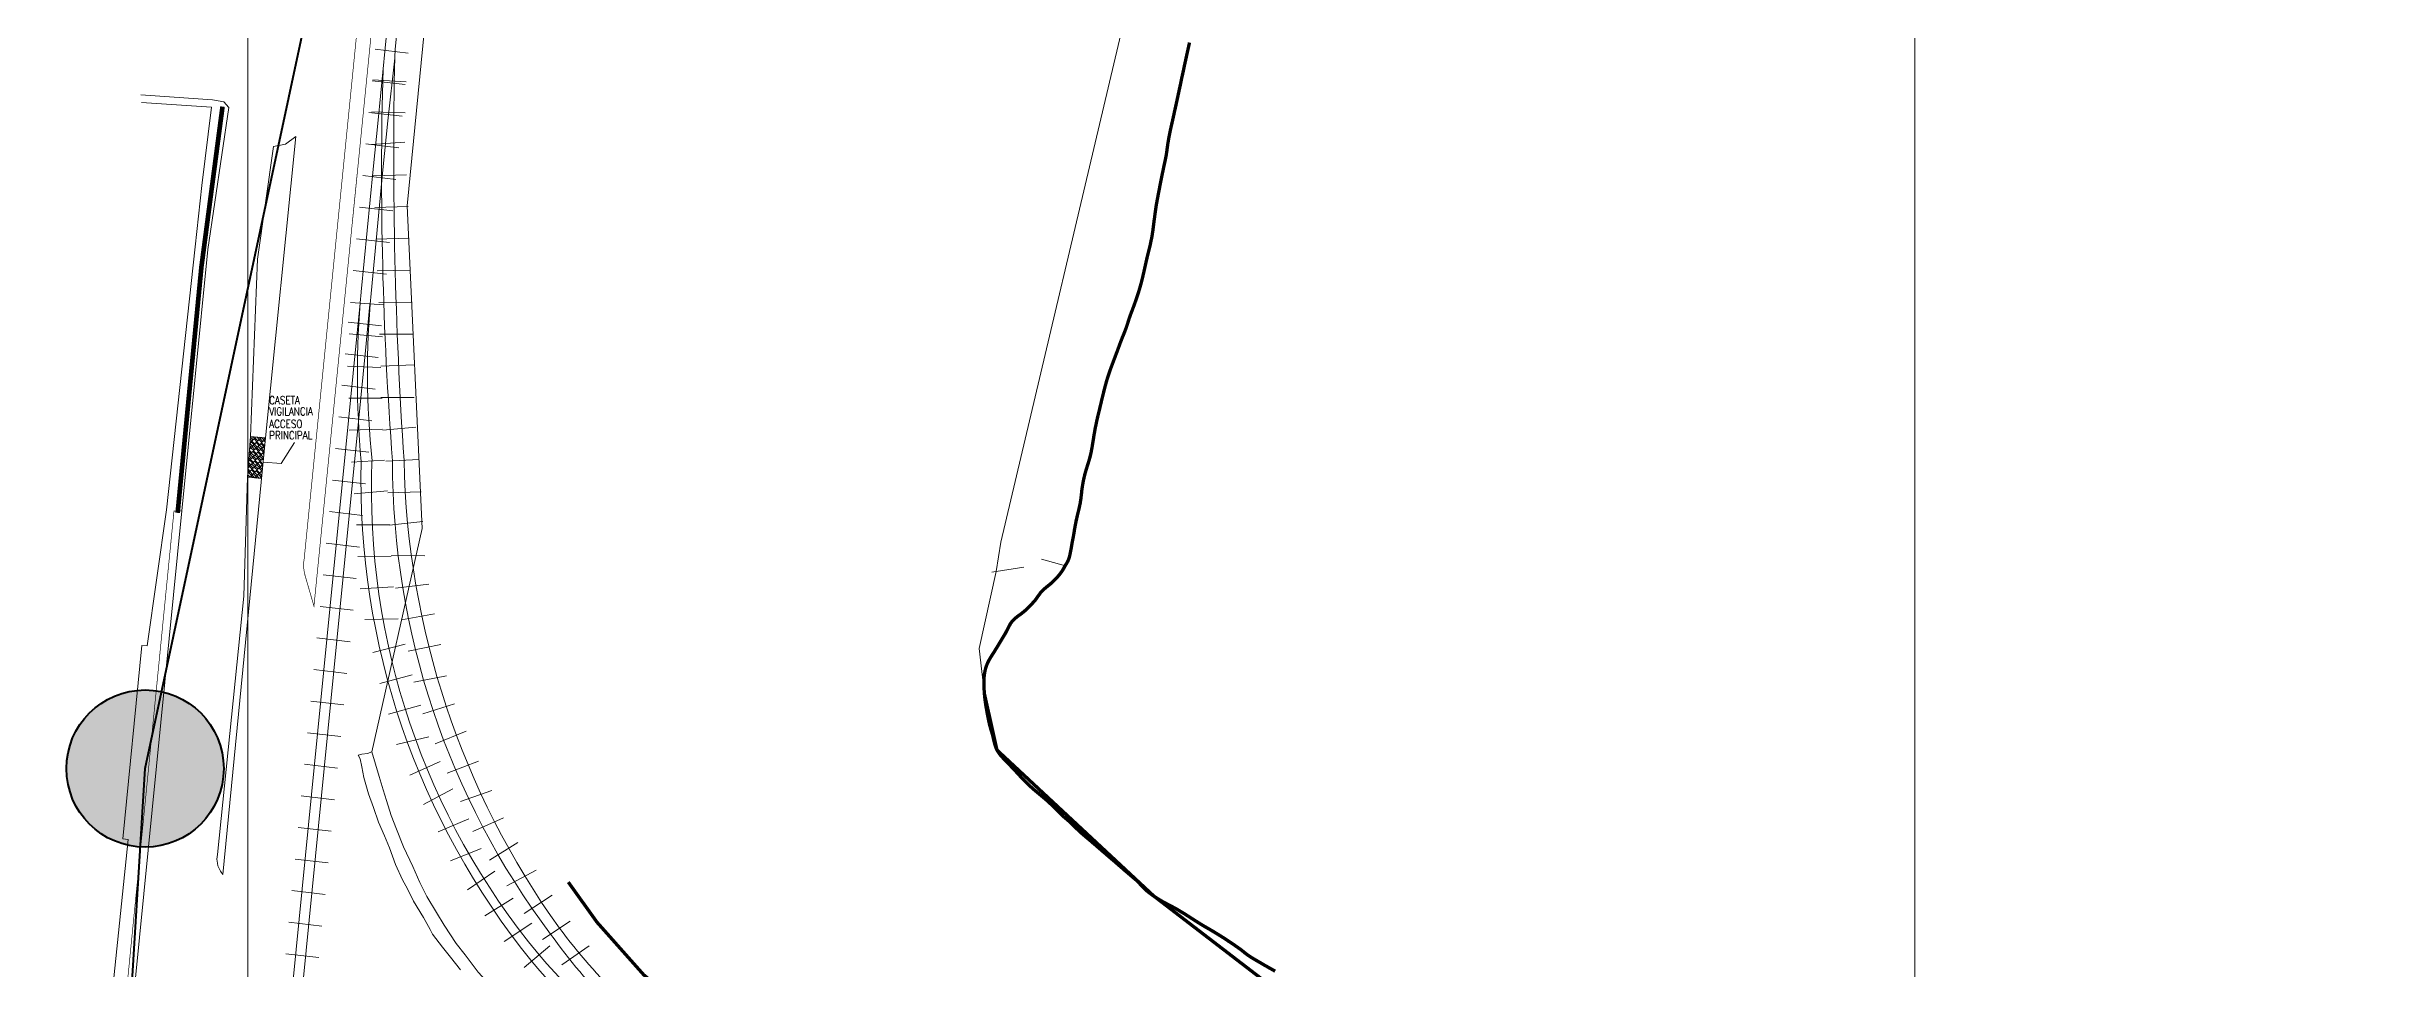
# Model space of a CAD drawing. Header units: millimetres. Extents: x 694000 to 697250, y 2830250 to 2835500.
# Drawn here: x 694719.8 to 695068.8, y 2831571.7 to 2831710 of the extents above; entities that cross this region are included whole.
import ezdxf

# ---------------------------------------------------------------- set-up
doc = ezdxf.new("R2010")
doc.units = ezdxf.units.MM
doc.header["$LTSCALE"] = 0.005
doc.linetypes.add('DIVIDE2', pattern=[0.625, 0.25, -0.125, 0, -0.125, 0, -0.125])
doc.layers.get('0').update_dxf_attribs({"lineweight": 9})
for name, color, linetype, lineweight in [('AGUA', 4, 'DIVIDE2', 0), ('EJE DE COORDENADAS', 8, 'Continuous', 9), ('FERROCARRIL', 44, 'Continuous', 0), ('INFRAESTRUCTURA1', 7, 'Continuous', 0), ('Puntos de Control', 6, 'Continuous', 0)]:
    doc.layers.add(name, color=color, linetype=linetype, lineweight=lineweight)
doc.styles.add('ROMANS', font='romans')

# ---------------------------------------------------------------- blocks, each defined once
blk = doc.blocks.new('VIGA')
at = {"layer": 'FERROCARRIL'}
blk.add_lwpolyline([(-0.06, -3.53), (0.02, 1.47)], dxfattribs=at)

msp = doc.modelspace()

# ---------------------------------------------------------------- hatches: boundary and pattern name
at = {"layer": 'INFRAESTRUCTURA1', "linetype": 'Continuous'}
h = msp.add_hatch(dxfattribs=at)
h.set_pattern_fill('AR-RSHKE', color=1, scale=0.05, angle=45, style=0)
h.set_pattern_definition([(45, (0, 0), (0.4772970773, 1.32582521472), [0.3, -0.25, 0.35, -0.15, 0.45, -0.2]), (45, (0.19445, 0.2298), (0.4772970773, 1.32582521472), [0.25, -0.95, 0.2, -0.3]), (45, (0.6629, 0.6099), (0.4772970773, 1.32582521472), [0.15, -1.55]), (135, (0, 0), (-0.724784450716, 0.12374368671), [0.575, -1.825]), (135, (0.21213, 0.21213), (-0.724784450716, 0.12374368671), [0.5625, -1.8375]), (135, (0.3889, 0.3889), (-0.724784450716, 0.12374368671), [0.525, -1.875]), (135, (0.6629, 0.6099), (-0.724784450716, 0.12374368671), [0.575, -1.825]), (135, (0.76898, 0.71595), (-0.724784450716, 0.12374368671), [0.575, -1.825]), (135, (1.06066, 1.06066), (-0.724784450716, 0.12374368671), [0.55, -1.85])])
h.paths.add_polyline_path([(694752.65, 2831651.27), (694750.38, 2831651.47), (694749.95, 2831645.38), (694752.06, 2831645.18)])
at = {"layer": 'Puntos de Control', "lineweight": 40}
h = msp.add_hatch(color=6, dxfattribs=at)
edge = h.paths.add_edge_path()
edge.add_arc((694734.59, 2831601.67), 11.79, 0, 360)

# ---------------------------------------------------------------- linework, layer by layer
msp.add_lwpolyline([(694756.97, 2831650.57), (694755, 2831647.4), (694752.33, 2831647.63)])
at = {"layer": 'AGUA', "const_width": 0.5, "elevation": 7.25}
msp.add_lwpolyline([(694904.05, 2831571.28), (694903.72, 2831571.47), (694903.4, 2831571.65), (694903.09, 2831571.82), (694902.8, 2831571.99), (694902.52, 2831572.14), (694902.27, 2831572.29), (694902.03, 2831572.43), (694901.8, 2831572.57), (694901.59, 2831572.69), (694901.39, 2831572.81), (694901.21, 2831572.91), (694901.03, 2831573.01), (694900.87, 2831573.11), (694900.72, 2831573.2), (694900.57, 2831573.29), (694900.43, 2831573.37), (694900.3, 2831573.46), (694900.17, 2831573.54), (694900.04, 2831573.63), (694899.91, 2831573.73), (694899.78, 2831573.83), (694899.64, 2831573.93), (694899.51, 2831574.03), (694899.38, 2831574.14), (694899.25, 2831574.24), (694899.12, 2831574.35), (694898.99, 2831574.45), (694898.86, 2831574.55), (694898.72, 2831574.65), (694898.58, 2831574.75), (694898.43, 2831574.86), (694898.26, 2831574.97), (694898.08, 2831575.1), (694897.89, 2831575.23), (694897.67, 2831575.38), (694897.42, 2831575.55), (694897.15, 2831575.72), (694896.87, 2831575.91), (694896.57, 2831576.11), (694896.27, 2831576.31), (694895.95, 2831576.51), (694895.63, 2831576.71), (694895.32, 2831576.9), (694895.01, 2831577.09), (694894.7, 2831577.28), (694894.4, 2831577.45), (694894.1, 2831577.63), (694893.81, 2831577.8), (694893.52, 2831577.96), (694893.24, 2831578.13), (694892.97, 2831578.29), (694892.7, 2831578.46), (694892.43, 2831578.63), (694892.17, 2831578.79), (694891.91, 2831578.96), (694891.65, 2831579.12), (694891.4, 2831579.28), (694891.15, 2831579.45), (694890.89, 2831579.61), (694890.64, 2831579.77), (694890.39, 2831579.93), (694890.13, 2831580.08), (694889.88, 2831580.23), (694889.63, 2831580.38), (694889.39, 2831580.53), (694889.14, 2831580.67), (694888.9, 2831580.8), (694888.66, 2831580.93), (694888.43, 2831581.06), (694888.2, 2831581.18), (694887.97, 2831581.29), (694887.75, 2831581.41), (694887.54, 2831581.52), (694887.33, 2831581.63), (694887.13, 2831581.74), (694886.93, 2831581.86), (694886.75, 2831581.97), (694886.56, 2831582.08), (694886.39, 2831582.19), (694886.22, 2831582.3), (694886.05, 2831582.42), (694885.88, 2831582.53), (694885.72, 2831582.64), (694885.56, 2831582.75), (694885.41, 2831582.87), (694885.25, 2831582.98), (694885.1, 2831583.1), (694884.95, 2831583.22), (694884.8, 2831583.34), (694884.66, 2831583.47), (694884.51, 2831583.6), (694884.37, 2831583.74), (694884.23, 2831583.89), (694884.09, 2831584.03), (694883.96, 2831584.18), (694883.82, 2831584.32), (694883.69, 2831584.47), (694883.56, 2831584.61), (694883.42, 2831584.74), (694883.29, 2831584.87), (694883.16, 2831584.99), (694883.02, 2831585.11), (694882.87, 2831585.23), (694882.72, 2831585.36), (694882.56, 2831585.49), (694882.39, 2831585.64), (694882.2, 2831585.8), (694882, 2831585.97), (694881.78, 2831586.16), (694881.55, 2831586.35), (694881.32, 2831586.56), (694881.08, 2831586.77), (694880.84, 2831586.98), (694880.59, 2831587.19), (694880.35, 2831587.4), (694880.12, 2831587.61), (694879.88, 2831587.81), (694879.65, 2831588), (694879.43, 2831588.2), (694879.2, 2831588.39), (694878.98, 2831588.58), (694878.75, 2831588.77), (694878.53, 2831588.97), (694878.3, 2831589.16), (694878.07, 2831589.36), (694877.84, 2831589.56), (694877.61, 2831589.76), (694877.38, 2831589.96), (694877.15, 2831590.16), (694876.92, 2831590.36), (694876.69, 2831590.55), (694876.47, 2831590.74), (694876.25, 2831590.93), (694876.04, 2831591.1), (694875.83, 2831591.28), (694875.63, 2831591.45), (694875.44, 2831591.61), (694875.26, 2831591.76), (694875.09, 2831591.91), (694874.93, 2831592.05), (694874.78, 2831592.19), (694874.64, 2831592.32), (694874.51, 2831592.44), (694874.38, 2831592.57), (694874.25, 2831592.69), (694874.13, 2831592.81), (694874, 2831592.94), (694873.87, 2831593.07), (694873.74, 2831593.2), (694873.6, 2831593.33), (694873.47, 2831593.45), (694873.34, 2831593.58), (694873.2, 2831593.7), (694873.08, 2831593.82), (694872.95, 2831593.93), (694872.84, 2831594.03), (694872.72, 2831594.13), (694872.61, 2831594.22), (694872.49, 2831594.32), (694872.37, 2831594.42), (694872.25, 2831594.53), (694872.11, 2831594.66), (694871.97, 2831594.79), (694871.81, 2831594.95), (694871.64, 2831595.12), (694871.46, 2831595.3), (694871.27, 2831595.49), (694871.07, 2831595.69), (694870.87, 2831595.89), (694870.67, 2831596.1), (694870.46, 2831596.3), (694870.25, 2831596.49), (694870.05, 2831596.68), (694869.84, 2831596.87), (694869.63, 2831597.05), (694869.42, 2831597.23), (694869.22, 2831597.4), (694869.01, 2831597.57), (694868.81, 2831597.74), (694868.6, 2831597.91), (694868.4, 2831598.08), (694868.2, 2831598.25), (694868, 2831598.42), (694867.79, 2831598.59), (694867.59, 2831598.77), (694867.38, 2831598.96), (694867.18, 2831599.15), (694866.97, 2831599.35), (694866.76, 2831599.56), (694866.55, 2831599.77), (694866.34, 2831599.98), (694866.14, 2831600.19), (694865.94, 2831600.4), (694865.74, 2831600.61), (694865.56, 2831600.8), (694865.39, 2831600.99), (694865.22, 2831601.18), (694865.06, 2831601.35), (694864.9, 2831601.52), (694864.74, 2831601.69), (694864.58, 2831601.86), (694864.42, 2831602.03), (694864.26, 2831602.2), (694864.09, 2831602.38), (694863.92, 2831602.55), (694863.74, 2831602.73), (694863.57, 2831602.91), (694863.39, 2831603.09), (694863.23, 2831603.27), (694863.07, 2831603.44), (694862.92, 2831603.61), (694862.78, 2831603.78), (694862.66, 2831603.95), (694862.55, 2831604.11), (694862.44, 2831604.28), (694862.35, 2831604.45), (694862.26, 2831604.62), (694862.18, 2831604.8), (694862.11, 2831604.99), (694862.05, 2831605.19), (694861.99, 2831605.4), (694861.93, 2831605.61), (694861.88, 2831605.83), (694861.83, 2831606.04), (694861.78, 2831606.26), (694861.73, 2831606.47), (694861.68, 2831606.67), (694861.63, 2831606.87), (694861.57, 2831607.06), (694861.52, 2831607.25), (694861.46, 2831607.43), (694861.4, 2831607.62), (694861.35, 2831607.82), (694861.29, 2831608.03), (694861.23, 2831608.24), (694861.18, 2831608.48), (694861.12, 2831608.72), (694861.07, 2831608.98), (694861.01, 2831609.24), (694860.96, 2831609.5), (694860.91, 2831609.77), (694860.86, 2831610.04), (694860.81, 2831610.3), (694860.77, 2831610.56), (694860.72, 2831610.81), (694860.68, 2831611.06), (694860.64, 2831611.31), (694860.61, 2831611.55), (694860.57, 2831611.79), (694860.54, 2831612.03), (694860.51, 2831612.28), (694860.49, 2831612.52), (694860.46, 2831612.76), (694860.44, 2831613.01), (694860.43, 2831613.25), (694860.41, 2831613.49), (694860.4, 2831613.72), (694860.39, 2831613.95), (694860.38, 2831614.17), (694860.38, 2831614.38), (694860.38, 2831614.59), (694860.38, 2831614.79), (694860.39, 2831614.98), (694860.4, 2831615.18), (694860.41, 2831615.37), (694860.43, 2831615.57), (694860.45, 2831615.77), (694860.48, 2831615.97), (694860.52, 2831616.17), (694860.56, 2831616.38), (694860.61, 2831616.59), (694860.67, 2831616.81), (694860.74, 2831617.02), (694860.82, 2831617.24), (694860.91, 2831617.45), (694861.01, 2831617.67), (694861.12, 2831617.88), (694861.24, 2831618.1), (694861.38, 2831618.32), (694861.51, 2831618.54), (694861.66, 2831618.77), (694861.81, 2831619), (694861.96, 2831619.24), (694862.11, 2831619.49), (694862.27, 2831619.74), (694862.42, 2831619.99), (694862.57, 2831620.24), (694862.72, 2831620.49), (694862.86, 2831620.72), (694862.99, 2831620.95), (694863.12, 2831621.16), (694863.24, 2831621.35), (694863.34, 2831621.53), (694863.44, 2831621.69), (694863.54, 2831621.85), (694863.63, 2831622), (694863.71, 2831622.16), (694863.79, 2831622.31), (694863.88, 2831622.47), (694863.96, 2831622.63), (694864.04, 2831622.81), (694864.13, 2831622.98), (694864.23, 2831623.16), (694864.33, 2831623.35), (694864.45, 2831623.53), (694864.58, 2831623.7), (694864.72, 2831623.87), (694864.89, 2831624.04), (694865.07, 2831624.2), (694865.26, 2831624.36), (694865.45, 2831624.51), (694865.65, 2831624.66), (694865.86, 2831624.8), (694866.05, 2831624.95), (694866.24, 2831625.1), (694866.43, 2831625.25), (694866.6, 2831625.4), (694866.76, 2831625.55), (694866.91, 2831625.69), (694867.05, 2831625.84), (694867.18, 2831625.97), (694867.31, 2831626.1), (694867.42, 2831626.22), (694867.53, 2831626.33), (694867.63, 2831626.43), (694867.72, 2831626.53), (694867.81, 2831626.63), (694867.9, 2831626.72), (694867.99, 2831626.83), (694868.08, 2831626.94), (694868.17, 2831627.06), (694868.27, 2831627.2), (694868.37, 2831627.35), (694868.48, 2831627.5), (694868.6, 2831627.67), (694868.72, 2831627.83), (694868.84, 2831628), (694868.98, 2831628.16), (694869.12, 2831628.32), (694869.27, 2831628.46), (694869.42, 2831628.61), (694869.59, 2831628.74), (694869.75, 2831628.88), (694869.93, 2831629.02), (694870.1, 2831629.16), (694870.29, 2831629.31), (694870.47, 2831629.47), (694870.66, 2831629.65), (694870.85, 2831629.83), (694871.04, 2831630.01), (694871.22, 2831630.2), (694871.4, 2831630.4), (694871.57, 2831630.59), (694871.72, 2831630.77), (694871.86, 2831630.95), (694871.98, 2831631.12), (694872.09, 2831631.28), (694872.19, 2831631.43), (694872.27, 2831631.57), (694872.35, 2831631.7), (694872.42, 2831631.83), (694872.49, 2831631.96), (694872.56, 2831632.08), (694872.63, 2831632.2), (694872.7, 2831632.31), (694872.77, 2831632.43), (694872.84, 2831632.55), (694872.91, 2831632.68), (694872.98, 2831632.81), (694873.05, 2831632.96), (694873.11, 2831633.12), (694873.16, 2831633.29), (694873.21, 2831633.47), (694873.26, 2831633.67), (694873.31, 2831633.88), (694873.35, 2831634.09), (694873.39, 2831634.32), (694873.44, 2831634.55), (694873.48, 2831634.79), (694873.52, 2831635.03), (694873.57, 2831635.28), (694873.61, 2831635.53), (694873.66, 2831635.78), (694873.71, 2831636.03), (694873.75, 2831636.27), (694873.8, 2831636.52), (694873.84, 2831636.75), (694873.88, 2831636.99), (694873.92, 2831637.21), (694873.95, 2831637.43), (694873.99, 2831637.64), (694874.03, 2831637.85), (694874.06, 2831638.06), (694874.1, 2831638.26), (694874.14, 2831638.45), (694874.18, 2831638.65), (694874.21, 2831638.84), (694874.26, 2831639.03), (694874.3, 2831639.22), (694874.34, 2831639.41), (694874.39, 2831639.6), (694874.43, 2831639.79), (694874.48, 2831639.99), (694874.53, 2831640.19), (694874.58, 2831640.4), (694874.63, 2831640.61), (694874.68, 2831640.82), (694874.73, 2831641.04), (694874.77, 2831641.25), (694874.82, 2831641.47), (694874.85, 2831641.69), (694874.89, 2831641.9), (694874.92, 2831642.12), (694874.94, 2831642.33), (694874.97, 2831642.55), (694874.99, 2831642.76), (694875.02, 2831642.97), (694875.04, 2831643.18), (694875.06, 2831643.39), (694875.09, 2831643.6), (694875.12, 2831643.8), (694875.15, 2831644.01), (694875.18, 2831644.21), (694875.22, 2831644.41), (694875.25, 2831644.6), (694875.29, 2831644.8), (694875.33, 2831644.99), (694875.37, 2831645.18), (694875.41, 2831645.36), (694875.46, 2831645.55), (694875.5, 2831645.74), (694875.55, 2831645.94), (694875.61, 2831646.14), (694875.67, 2831646.35), (694875.74, 2831646.57), (694875.81, 2831646.8), (694875.88, 2831647.04), (694875.96, 2831647.29), (694876.04, 2831647.54), (694876.12, 2831647.8), (694876.2, 2831648.07), (694876.27, 2831648.33), (694876.34, 2831648.6), (694876.4, 2831648.86), (694876.46, 2831649.12), (694876.51, 2831649.39), (694876.56, 2831649.66), (694876.61, 2831649.93), (694876.65, 2831650.21), (694876.7, 2831650.49), (694876.75, 2831650.79), (694876.8, 2831651.1), (694876.85, 2831651.42), (694876.9, 2831651.74), (694876.96, 2831652.07), (694877.02, 2831652.41), (694877.08, 2831652.75), (694877.15, 2831653.08), (694877.22, 2831653.42), (694877.29, 2831653.75), (694877.36, 2831654.08), (694877.44, 2831654.41), (694877.52, 2831654.74), (694877.6, 2831655.08), (694877.69, 2831655.42), (694877.77, 2831655.78), (694877.86, 2831656.15), (694877.95, 2831656.53), (694878.04, 2831656.92), (694878.14, 2831657.32), (694878.24, 2831657.72), (694878.33, 2831658.11), (694878.43, 2831658.51), (694878.53, 2831658.89), (694878.63, 2831659.26), (694878.72, 2831659.61), (694878.82, 2831659.94), (694878.92, 2831660.27), (694879.02, 2831660.58), (694879.12, 2831660.88), (694879.22, 2831661.18), (694879.33, 2831661.48), (694879.43, 2831661.77), (694879.54, 2831662.06), (694879.65, 2831662.36), (694879.76, 2831662.65), (694879.87, 2831662.94), (694879.98, 2831663.23), (694880.09, 2831663.52), (694880.19, 2831663.8), (694880.3, 2831664.08), (694880.4, 2831664.34), (694880.49, 2831664.61), (694880.59, 2831664.86), (694880.68, 2831665.1), (694880.76, 2831665.34), (694880.85, 2831665.57), (694880.93, 2831665.78), (694881.01, 2831665.99), (694881.09, 2831666.19), (694881.16, 2831666.37), (694881.24, 2831666.56), (694881.31, 2831666.74), (694881.39, 2831666.92), (694881.47, 2831667.11), (694881.54, 2831667.31), (694881.62, 2831667.52), (694881.7, 2831667.74), (694881.78, 2831667.97), (694881.86, 2831668.22), (694881.94, 2831668.46), (694882.02, 2831668.71), (694882.09, 2831668.95), (694882.17, 2831669.19), (694882.25, 2831669.41), (694882.32, 2831669.62), (694882.4, 2831669.83), (694882.47, 2831670.03), (694882.55, 2831670.24), (694882.64, 2831670.46), (694882.72, 2831670.69), (694882.82, 2831670.94), (694882.92, 2831671.23), (694883.04, 2831671.55), (694883.16, 2831671.9), (694883.29, 2831672.27), (694883.42, 2831672.67), (694883.56, 2831673.09), (694883.69, 2831673.52), (694883.82, 2831673.97), (694883.95, 2831674.42), (694884.06, 2831674.88), (694884.18, 2831675.34), (694884.28, 2831675.79), (694884.39, 2831676.25), (694884.49, 2831676.71), (694884.59, 2831677.16), (694884.69, 2831677.61), (694884.79, 2831678.05), (694884.89, 2831678.48), (694885, 2831678.91), (694885.1, 2831679.33), (694885.21, 2831679.75), (694885.31, 2831680.18), (694885.4, 2831680.6), (694885.49, 2831681.04), (694885.58, 2831681.48), (694885.65, 2831681.93), (694885.72, 2831682.39), (694885.78, 2831682.86), (694885.84, 2831683.34), (694885.9, 2831683.83), (694885.97, 2831684.31), (694886.03, 2831684.81), (694886.1, 2831685.3), (694886.17, 2831685.8), (694886.25, 2831686.3), (694886.34, 2831686.79), (694886.43, 2831687.28), (694886.52, 2831687.75), (694886.61, 2831688.22), (694886.7, 2831688.67), (694886.78, 2831689.11), (694886.86, 2831689.52), (694886.94, 2831689.92), (694887.02, 2831690.3), (694887.09, 2831690.66), (694887.16, 2831691), (694887.23, 2831691.32), (694887.29, 2831691.63), (694887.35, 2831691.92), (694887.41, 2831692.19), (694887.47, 2831692.44), (694887.52, 2831692.69), (694887.57, 2831692.93), (694887.62, 2831693.16), (694887.67, 2831693.39), (694887.71, 2831693.62), (694887.75, 2831693.85), (694887.78, 2831694.09), (694887.82, 2831694.34), (694887.85, 2831694.6), (694887.89, 2831694.87), (694887.93, 2831695.16), (694887.97, 2831695.46), (694888.03, 2831695.79), (694888.09, 2831696.14), (694888.16, 2831696.51), (694888.24, 2831696.9), (694888.32, 2831697.32), (694888.42, 2831697.76), (694888.52, 2831698.22), (694888.63, 2831698.69), (694888.74, 2831699.18), (694888.85, 2831699.68), (694888.96, 2831700.2), (694889.08, 2831700.73), (694889.2, 2831701.27), (694889.32, 2831701.82), (694889.44, 2831702.38), (694889.56, 2831702.94), (694889.68, 2831703.51), (694889.81, 2831704.09), (694889.93, 2831704.67), (694890.05, 2831705.25), (694890.18, 2831705.83), (694890.31, 2831706.42), (694890.43, 2831707.01), (694890.56, 2831707.6), (694890.69, 2831708.2), (694890.82, 2831708.79), (694890.95, 2831709.38), (694891.08, 2831709.97), (694891.21, 2831710.56)], dxfattribs=at)
at = {"layer": 'EJE DE COORDENADAS'}
for p, q in [((694750, 2835500), (694750, 2830250)), ((695000, 2835500), (695000, 2830250))]:
    msp.add_line(p, q, dxfattribs=at)
at = {"layer": 'FERROCARRIL', "elevation": 7.25}
for points in [[(694766.97, 2831673.19), (694768.79, 2831691.55), (694769.52, 2831698.93), (694770.58, 2831709.71), (694778.14, 2831786.7)], [(694779.53, 2831786.7), (694772.1, 2831709.53), (694772.04, 2831708.37)], [(694772.03, 2831708.22), (694771, 2831698.83), (694770.22, 2831691.47), (694770.22, 2831691.47), (694768.48, 2831672.9)], [(694766.82, 2831671.43), (694766.13, 2831664.5), (694765.11, 2831653.86), (694735.53, 2831355.22)], [(694768.31, 2831671.28), (694767.62, 2831664.35), (694766.6, 2831653.71), (694737.03, 2831355.08)]]:
    msp.add_lwpolyline(points, dxfattribs=at)
for points in [[(694771.69, 2831647.81, 0.162757), (694795.4, 2831576.85, 0.07464), (694815.2, 2831556.51, 0.031518), (694838.55, 2831540.13, 0.031518)], [(694773.43, 2831647.9, 0.152357), (694796.74, 2831577.72, 0.067208), (694816.36, 2831557.89, 0.048552), (694839.32, 2831541.21, 0.048552)]]:
    msp.add_lwpolyline(points, format="xyb", dxfattribs=at)
at = {"layer": 'FERROCARRIL'}
for centre, radius, start, end in [((695446.37, 2831693.64, 7.25), 674.5, 178.74862, 183.88868), ((695335.72, 2831690.9, 7.25), 565.67, 178.4163, 184.3687), ((694910.53, 2831660.58, 7.25), 144.11, 175.0056, 185.1154), ((694897.41, 2831661.11, 7.25), 129.47, 174.7746, 185.886), ((694881.23, 2831644.87, 7.25), 114.27, 178.5653, 219.1693), ((694877.92, 2831643.51, 7.25), 109.39, 177.7359, 219.6281), ((694929.54, 2831689.06, 7.25), 179.68, 220.3632, 238.5015), ((694933.67, 2831694.74, 7.25), 185.04, 220.8377, 238.3698)]:
    msp.add_arc(centre, radius, start, end, dxfattribs=at)
at = {"layer": 'INFRAESTRUCTURA1', "ltscale": 10}
for p, q in [((694773.88, 2831686.08, 7.25), (694784.02, 2831788.98, 7.25)), ((694776.13, 2831637.67, 7.25), (694773.88, 2831686.08, 7.25)), ((694776.13, 2831637.67, 7.25), (694768.61, 2831604.2, 7.25)), ((694866.35, 2831631.89, 7.25), (694861.57, 2831631.14, 7.25)), ((694872.59, 2831632.06, 7.25), (694869.01, 2831633.09, 7.25))]:
    msp.add_line(p, q, dxfattribs=at)
at = {"layer": 'INFRAESTRUCTURA1'}
for p, q in [((694862.92, 2831635.65, 7.25), (694881.36, 2831713.71, 7.25)), ((694862.23, 2831631.24, 7.25), (694862.92, 2831635.65, 7.25))]:
    msp.add_line(p, q, dxfattribs=at)
at = {"layer": 'INFRAESTRUCTURA1', "color": 30, "linetype": 'Continuous', "const_width": 0.1, "elevation": 7.25}
msp.add_lwpolyline([(694775.87, 2831785.55), (694759.91, 2831626.04), (694758.59, 2831630.58, -0.114383), (694758.45, 2831633.17), (694773.76, 2831786.26)], format="xyb", dxfattribs=at)
at = {"layer": 'INFRAESTRUCTURA1', "elevation": 7.25}
for points in [[(694734.03, 2831701.57), (694744.54, 2831700.88), (694743.11, 2831689.12), (694742.08, 2831679.94), (694737.8, 2831640.48), (694734.89, 2831620.1), (694734.1, 2831620.12), (694731.23, 2831591.12), (694732.07, 2831591.03), (694725.62, 2831528.8), (694721.09, 2831463.81), (694720.21, 2831441.12), (694711.75, 2831353.69)], [(694740.1, 2831640.32), (694744.01, 2831679.54), (694747.17, 2831700.82), (694746.39, 2831701.69), (694744.71, 2831701.97), (694733.96, 2831702.71)], [(694752.65, 2831651.27), (694750.38, 2831651.47)], [(694749.95, 2831645.38), (694752.06, 2831645.18)], [(694714.93, 2831353.47), (694723.21, 2831441.14), (694728.04, 2831518.91), (694740.1, 2831640.32)], [(694860.46, 2831612.76), (694859.69, 2831619.67), (694862.23, 2831631.24)], [(694781.87, 2831571.48), (694780.37, 2831573.38), (694779.18, 2831574.88), (694777.7, 2831576.85), (694777.33, 2831577.52), (694776.36, 2831579.35), (694774.82, 2831581.78), (694773.92, 2831583.61), (694773.21, 2831585), (694772.15, 2831587.26), (694771.23, 2831589.77), (694770.47, 2831591.59), (694769.6, 2831593.64), (694768.83, 2831595.83), (694768.11, 2831597.89), (694767.4, 2831600.32), (694767.09, 2831601.95), (694766.83, 2831603.14), (694766.52, 2831603.69), (694767.08, 2831603.84), (694767.92, 2831603.92), (694768.61, 2831604.2)]]:
    msp.add_lwpolyline(points, dxfattribs=at)
at = {"layer": 'INFRAESTRUCTURA1', "color": 123, "linetype": 'Continuous', "const_width": 0.7, "elevation": 7.25}
msp.add_lwpolyline([(694739.47, 2831640.02), (694743.04, 2831676.95), (694746.2, 2831700.95)], dxfattribs=at)
at = {"layer": 'INFRAESTRUCTURA1', "elevation": 7.25}
msp.add_lwpolyline([(694746.24, 2831585.8), (694745.89, 2831586.3), (694745.52, 2831587.06), (694745.45, 2831587.48), (694745.36, 2831588.06), (694745.44, 2831588.8), (694749.38, 2831627.55), (694749.95, 2831645.38), (694750.38, 2831651.47), (694751.47, 2831678.08), (694753.85, 2831694.97), (694755.66, 2831695.34), (694757.21, 2831696.45), (694752.65, 2831651.27)], close=True, dxfattribs=at)
at = {"layer": 'INFRAESTRUCTURA1', "color": 30, "linetype": 'Continuous', "const_width": 0.1, "elevation": 7.25}
msp.add_lwpolyline([(694714.93, 2831353.47), (694705.48, 2831259.66), (694704.34, 2831259.61), (694713.61, 2831353.73), (694722.02, 2831441.18), (694726.94, 2831519.02), (694738.92, 2831640.3), (694740.1, 2831640.32)], dxfattribs=at)
at = {"layer": 'INFRAESTRUCTURA1', "const_width": 0.5, "elevation": 0.26}
msp.add_lwpolyline([(694860.46, 2831612.87), (694862.34, 2831604.45), (694885.88, 2831582.53), (695005.71, 2831490.54), (695028.35, 2831480.7), (694962.13, 2831472.15), (694912.63, 2831497.09), (694830.3, 2831553.09), (694809.35, 2831570.75), (694802.36, 2831578.62), (694798.05, 2831584.64)], dxfattribs=at)
at = {"layer": 'INFRAESTRUCTURA1', "ltscale": 10, "elevation": 7.25, "flags": 128}
msp.add_lwpolyline([(695068.76, 2831372.74), (695058.36, 2831379.98), (694799.45, 2831558.02), (694797.58, 2831559.49), (694794.42, 2831562.13), (694791.65, 2831564.27), (694788.42, 2831566.77), (694786.84, 2831568.65), (694784.56, 2831571.13), (694782.58, 2831573.71), (694781.24, 2831575.41), (694779.45, 2831578.17), (694778.27, 2831580.08), (694776.82, 2831582.49), (694775.8, 2831584.6), (694774.73, 2831586.98), (694773.35, 2831589.95), (694772.27, 2831592.59), (694771.49, 2831594.64), (694770.8, 2831596.9), (694770.29, 2831598.46), (694769.7, 2831600.49), (694768.61, 2831604.2), (694768.61, 2831604.2)], dxfattribs=at)
at = {"layer": 'Puntos de Control', "color": 6, "lineweight": 40}
for points in [[(694734.59, 2831601.67), (694816.52, 2831984.41), (694816.52, 2831984.41)], [(694714.84, 2831277.91), (694734.59, 2831601.67)]]:
    msp.add_lwpolyline(points, dxfattribs=at)
msp.add_circle((694734.59, 2831601.67), 11.79, dxfattribs=at)

# ---------------------------------------------------------------- block references
at = {"layer": 'FERROCARRIL'}
for p, rotation in [((694770.55, 2831709.39, 7.25), 84.39287301873138), ((694770.08, 2831704.65, 7.25), 84.39287301873138), ((694770.22, 2831704.88, 7.25), 87.62029069363653), ((694769.62, 2831699.92, 7.25), 84.39287301873138), ((694770.04, 2831700.12, 7.25), 89.051035504749), ((694769.15, 2831695.18, 7.25), 84.35980285398598), ((694770.02, 2831695.36, 7.25), 95.13033655434074), ((694768.68, 2831690.44, 7.25), 84.34214900473545), ((694770.26, 2831690.61, 7.25), 93.11833569651408), ((694768.21, 2831685.71, 7.25), 84.34214900473545), ((694770.52, 2831685.86, 7.25), 93.11485456134271), ((694767.74, 2831680.97, 7.25), 84.34214900473545), ((694770.64, 2831681.1, 7.25), 92.713885724813), ((694767.27, 2831676.23, 7.25), 84.34214900473545), ((694770.85, 2831676.35, 7.25), 92.31933141345158), ((694766.88, 2831671.49, 7.25), 86.80430409696429), ((694771.11, 2831671.59, 7.25), 91.42274453166425), ((694766.51, 2831668.46, 7.25), 84.48354643193068), ((694766.66, 2831666.74, 7.25), 85.89829243118135), ((694771.23, 2831666.83, 7.25), 91.08311740081109), ((694766.05, 2831663.72, 7.25), 84.20635385114501), ((694766.41, 2831661.98, 7.25), 88.6513758905349), ((694771.42, 2831662.08, 7.25), 93.12393167262756), ((694765.57, 2831658.98, 7.25), 84.20635385114501), ((694766.59, 2831657.23, 7.25), 90.89334982084875), ((694771.42, 2831657.32, 7.25), 90.6154660282617), ((694765.09, 2831654.25, 7.25), 84.20635385114501), ((694766.67, 2831652.47, 7.25), 92.90801662995246), ((694771.68, 2831652.57, 7.25), 96.2392853179482), ((694764.62, 2831649.51, 7.25), 84.35540890325231), ((694766.99, 2831647.73, 7.25), 94.37640595886025), ((694772.14, 2831647.83, 7.25), 93.80784946826918), ((694764.15, 2831644.77, 7.25), 84.35540890325231), ((694767.42, 2831642.99, 7.25), 96.2368185852121), ((694772.44, 2831643.08, 7.25), 92.89902532357998), ((694763.69, 2831640.04, 7.25), 84.35540890325231), ((694767.76, 2831638.24, 7.25), 90.9914239974877), ((694772.72, 2831638.33, 7.25), 97.60215552367539), ((694763.22, 2831635.3, 7.25), 84.35540890325231), ((694762.75, 2831630.56, 7.25), 84.35540890325231), ((694767.97, 2831633.49, 7.25), 91.85676256041181), ((694773.02, 2831633.59, 7.25), 90.35160379002527), ((694768.32, 2831628.74, 7.25), 94.26812976136573), ((694773.62, 2831628.9, 7.25), 97.76838561781015), ((694762.28, 2831625.83, 7.25), 84.35540890325231), ((694769.01, 2831624.05, 7.25), 92.51111747412189), ((694774.5, 2831624.23, 7.25), 101.1384706623979), ((694761.81, 2831621.09, 7.25), 84.35540890325231), ((694770.16, 2831619.44, 7.25), 105.7965999321395), ((694775.46, 2831619.56, 7.25), 102.3913839535992), ((694761.34, 2831616.35, 7.25), 84.35540890325231), ((694771.22, 2831614.81, 7.25), 106.0769710850438), ((694776.32, 2831614.89, 7.25), 101.9221407967231), ((694760.88, 2831611.62, 7.25), 84.35540890325231), ((694772.53, 2831610.23, 7.25), 106.3327565253289), ((694777.63, 2831610.31, 7.25), 108.2884980673871), ((694760.41, 2831606.88, 7.25), 84.35540890325231), ((694773.7, 2831605.62, 7.25), 104.533698805155), ((694779.46, 2831605.93, 7.25), 113.0238541141584), ((694775.64, 2831601.28, 7.25), 115.5502385908506), ((694781.26, 2831601.52, 7.25), 111.6470133886605), ((694759.94, 2831602.14, 7.25), 84.35540890325231), ((694759.47, 2831597.41, 7.25), 84.35540890325231), ((694777.64, 2831596.97, 7.25), 119.0612709611387), ((694783.25, 2831597.21, 7.25), 110.1570574175263), ((694759, 2831592.67, 7.25), 84.35540890325231), ((694779.88, 2831592.77, 7.25), 113.9534845758021), ((694785.1, 2831592.83, 7.25), 114.9617529950516), ((694781.73, 2831588.39, 7.25), 112.6853704066771), ((694787.5, 2831588.73, 7.25), 122.6621184893332), ((694758.54, 2831587.93, 7.25), 84.35540890325231), ((694784.14, 2831584.3, 7.25), 125.359156823905), ((694790.12, 2831584.76, 7.25), 119.0151287913312), ((694758.07, 2831583.2, 7.25), 84.35540890325231), ((694786.78, 2831580.36, 7.25), 123.1062431746306), ((694792.67, 2831580.74, 7.25), 124.2637187700247), ((694757.6, 2831578.46, 7.25), 84.35540890325231), ((694789.64, 2831576.56, 7.25), 124.274953867683), ((694795.4, 2831576.85, 7.25), 124.0800257226968), ((694792.55, 2831572.8, 7.25), 130.7770290565254), ((694798.3, 2831573.07, 7.25), 125.8342800394354), ((694757.13, 2831573.72, 7.25), 84.35540890325231)]:
    msp.add_blockref('VIGA', p, dxfattribs=dict(at, rotation=rotation))

# ---------------------------------------------------------------- texts
at = {"color": 7, "style": 'ROMANS', "width": 0.8}
for s, p in [('VIGILANCIA', (694753.2, 2831654.64, 2.17)), ('CASETA', (694753.2, 2831656.31, 2.17)), ('ACCESO', (694753.2, 2831652.76, 2.17)), ('PRINCIPAL', (694753.2, 2831651.05, 2.17))]:
    msp.add_text(s, height=1.2, rotation=0.0768, dxfattribs=at).set_placement(p)

doc.saveas('drawing.dxf')
